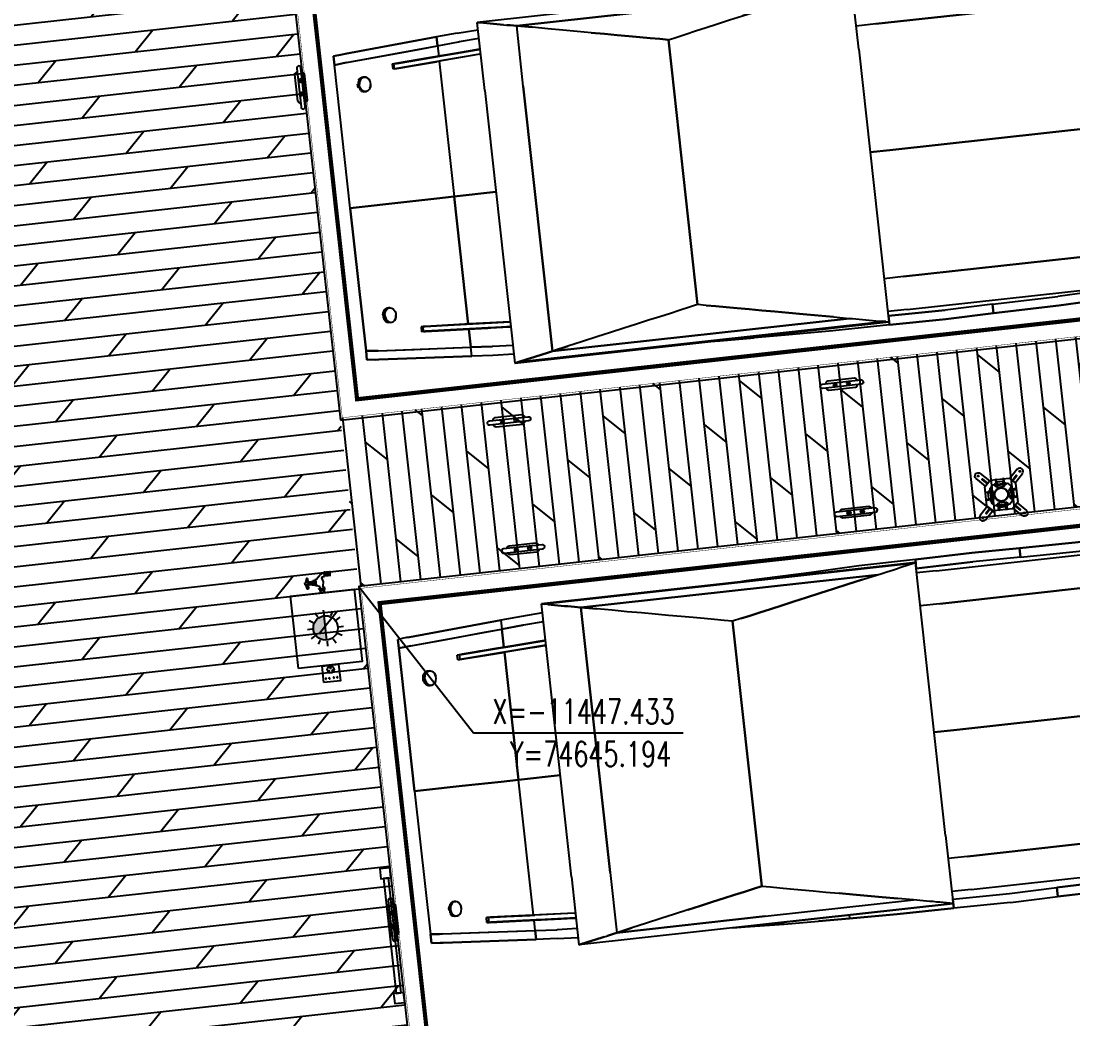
# Model space of a CAD drawing. Header units: millimetres. Extents: x -1003406 to 3312184, y 81337 to 716393.
# Drawn here: x 1406418 to 1418985, y 435926 to 447846 of the extents above; entities that cross this region are included whole.
import ezdxf

# ---------------------------------------------------------------- set-up
doc = ezdxf.new("R2010")
doc.units = ezdxf.units.MM
doc.header["$LTSCALE"] = 10
doc.linetypes.add('ACAD_ISO03W100', pattern=[30, 12, -18])
doc.layers.get('0').update_dxf_attribs({"linetype": 'CONTINUOUS'})
doc.layers.get('Defpoints').update_dxf_attribs({"linetype": 'CONTINUOUS'})
for name, color, linetype in [('DIM_COOR', 3, 'CONTINUOUS'), ('PUB_TEXT', 7, 'CONTINUOUS'), ('W- bollard系船栓', 4, 'CONTINUOUS'), ('W-_ANTICOLLISION防撞措施', 192, 'CONTINUOUS'), ('W-ancillary measures附属措施', 1, 'CONTINUOUS'), ('W-bridge approach引桥', 4, 'CONTINUOUS'), ('W-FLOAT_BOWL浮筒', 253, 'CONTINUOUS'), ('W-MOUNTING固定方式', 5, 'CONTINUOUS'), ('W-PLASTIC_RAILINGS塑木栏杆', 6, 'CONTINUOUS'), ('W-STEEL_FRAME钢架', 3, 'CONTINUOUS'), ('W-WOOD_FLOOR木地板', 30, 'CONTINUOUS'), ('配筋率', 61, 'CONTINUOUS')]:
    doc.layers.add(name, color=color, linetype=linetype)
doc.styles.add('_TCH_DIM', font='SIMPLEX', dxfattribs={"bigfont": 'GBCBIG'})
doc.styles.add('STANDARD_T3', font='simplex.shx', dxfattribs={"width": 0.7, "bigfont": 'gbcbig.shx'})
doc.dimstyles.new('W&&200', dxfattribs={"dimtxt": 700, "dimasz": 200, "dimexe": 500, "dimexo": 600, "dimgap": 200, "dimtad": 1, "dimdec": 0, "dimzin": 0, "dimdsep": 46, "dimtxsty": 'STANDARD_T3', "dimcen": 0.09, "dimclrd": 1, "dimclre": 1, "dimclrt": 7, "dimazin": 2, "dimtfac": 1, "dimtdec": 0, "dimtix": 1, "dimtmove": 2, "dimatfit": 3, "dimfxl": 100, "dimtolj": 1, "dimtzin": 0, "dimarcsym": 0})

# ---------------------------------------------------------------- blocks, each defined once
blk = doc.blocks.new('A$C5dbce5db')
blk.add_hatch(color=3).paths.add_polyline_path([(793, 392, 1), (501, 392)])
at = {"color": 5}
for p, q in [((37, 450), (53, 450)), ((37, 415), (53, 415)), ((124, 403), (140, 403)), ((37, 356), (53, 356)), ((37, 321), (53, 321)), ((124, 368), (140, 368))]:
    blk.add_line(p, q, dxfattribs=at)
blk.add_line((501, 392), (793, 392))
at = {"color": 3}
blk.add_lwpolyline([(200, 768), (1071, 768), (1071, 0), (200, 0)], close=True, dxfattribs=at)
at = {"color": 0}
for points in [[(567, 528), (537, 578)], [(649, 551), (647, 611)], [(724, 531), (753, 579)], [(490, 391), (430, 394)], [(510, 471), (463, 501)], [(786, 469), (836, 499)], [(804, 392), (863, 394)], [(508, 315), (458, 285)], [(570, 257), (540, 205)], [(727, 255), (757, 205)], [(784, 312), (836, 282)], [(644, 232), (647, 178)]]:
    blk.add_lwpolyline(points, dxfattribs=at)
at = {"color": 3}
for points in [[(1260, 543), (1136, 543), (1131, 554), (1186, 568)], [(1211, 523), (1184, 519), (1178, 514)], [(1178, 509), (1178, 514)], [(1215, 507), (1178, 509)], [(1179, 541), (1186, 579), (1208, 578)], [(1182, 498), (1183, 509)], [(1185, 541), (1184, 519)], [(1189, 519), (1188, 508)], [(1206, 540), (1205, 524)], [(1205, 524), (1205, 508)], [(1208, 578), (1212, 545)], [(1260, 543), (1261, 554), (1208, 572)], [(1209, 497), (1210, 507)], [(1211, 523), (1216, 518), (1215, 507)], [(1075, 406), (1073, 362)], [(1102, 404), (1075, 406)], [(1081, 411), (1078, 357)], [(1108, 409), (1081, 411)], [(1102, 410), (1100, 361)], [(1123, 398), (1107, 399)], [(1108, 420), (1124, 419)], [(1108, 420), (1110, 350), (1126, 349)], [(1123, 398), (1122, 371), (1126, 349)], [(1124, 419), (1123, 398)], [(1135, 408), (1124, 409)], [(1157, 429), (1151, 413), (1135, 408)], [(1157, 429), (1159, 456)], [(1234, 447), (1158, 450)], [(1170, 461), (1159, 456)], [(1234, 452), (1159, 456)], [(1170, 461), (1171, 477)], [(1170, 461), (1224, 458), (1234, 452)], [(1171, 477), (1176, 482), (1181, 476)], [(1215, 496), (1177, 498), (1176, 482)], [(1219, 480), (1176, 482)], [(1181, 476), (1209, 480)], [(1181, 476), (1181, 460)], [(1208, 459), (1209, 480), (1225, 480)], [(1215, 496), (1219, 480)], [(1224, 458), (1225, 480)], [(1259, 413), (1239, 430), (1234, 452)], [(1259, 413), (1290, 384), (1305, 351), (1310, 335)], [(1100, 367), (1073, 362)], [(1111, 361), (1078, 357)], [(1122, 371), (1106, 372)], [(1126, 349), (1133, 365), (1149, 370)], [(1241, 370), (1197, 362), (1149, 370)], [(1241, 370), (1257, 364), (1262, 348)], [(1262, 348), (1261, 337)], [(1261, 337), (1310, 335)], [(1263, 261), (1263, 267), (1264, 277)], [(1264, 283), (1264, 288), (1265, 299)], [(1265, 304), (1265, 310), (1266, 321)], [(1266, 326), (1266, 331), (1266, 337)], [(1268, 261), (1266, 337)], [(1269, 283), (1269, 288), (1270, 299)], [(1274, 261), (1274, 266), (1274, 271), (1269, 277)], [(1270, 304), (1271, 309), (1271, 320)], [(1271, 326), (1272, 331), (1272, 336)], [(1274, 261), (1274, 266), (1274, 277)], [(1275, 282), (1275, 288), (1275, 298)], [(1276, 304), (1276, 309), (1276, 320)], [(1277, 325), (1277, 331), (1277, 336)], [(1279, 260), (1277, 336)], [(1280, 277), (1280, 282), (1281, 298)], [(1281, 303), (1281, 309), (1282, 320)], [(1282, 325), (1282, 331), (1283, 336)], [(1284, 260), (1285, 271)], [(1284, 260), (1285, 271)], [(1285, 276), (1285, 282), (1286, 293)], [(1286, 298), (1286, 303), (1287, 319)], [(1288, 325), (1288, 330), (1288, 336)], [(1290, 260), (1288, 336)], [(1295, 260), (1295, 265), (1290, 271)], [(1291, 276), (1291, 281), (1291, 292)], [(1292, 298), (1292, 303), (1292, 314)], [(1293, 319), (1293, 325), (1293, 335)], [(1295, 260), (1296, 270)], [(1296, 276), (1296, 281), (1297, 292)], [(1297, 297), (1297, 303), (1298, 314)], [(1298, 319), (1298, 324), (1299, 335)], [(1301, 259), (1299, 335)], [(1301, 275), (1302, 281), (1302, 292)], [(1306, 259), (1306, 264), (1301, 270)], [(1302, 297), (1303, 302), (1303, 313)], [(1304, 319), (1304, 324), (1304, 335)], [(1306, 259), (1307, 270)], [(1307, 275), (1307, 281), (1308, 291)], [(1308, 297), (1308, 302), (1309, 313)], [(1309, 318), (1309, 324), (1310, 335)]]:
    blk.add_lwpolyline(points, dxfattribs=at)
blk.add_lwpolyline([(0, 484), (200, 484), (200, 284), (0, 284)], close=True)
at = {"color": 0}
blk.add_circle((647, 392), 146, dxfattribs=at)
at = {"color": 5}
for centre, radius in [((147, 386), 41.3), ((167, 386), 8)]:
    blk.add_circle(centre, radius, dxfattribs=at)
for centre, start, end in [((45, 450), 0, 180), ((45, 415), 180, 0), ((132, 403), 0, 180), ((45, 356), 0, 180), ((45, 321), 180, 0), ((132, 368), 180, 0)]:
    blk.add_arc(centre, 8, start, end, dxfattribs=at)
blk = doc.blocks.new('*D897')
at = {"layer": 'Defpoints', "color": 0, "transparency": 16777216}
for p in [(1426357, 442847), (1411331, 433141), (1427472, 432737)]:
    blk.add_point(p, dxfattribs=at)
at = {"layer": 'W-WOOD_FLOOR木地板', "color": 1, "lineweight": -2, "transparency": 16777216}
for p, q in [((1427385, 433532), (1427527, 432240)), ((1411768, 431004), (1427274, 432715)), ((1411481, 431777), (1411624, 430485))]:
    blk.add_line(p, q, dxfattribs=at)
at = {"layer": 'W-WOOD_FLOOR木地板', "color": 1, "transparency": 16777216}
for points in [[(1427270, 432748), (1427277, 432682), (1427472, 432737)], [(1411764, 431037), (1411771, 430971), (1411569, 430982)]]:
    blk.add_solid(points, dxfattribs=at)
at = {"layer": 'W-WOOD_FLOOR木地板', "color": 7, "transparency": 16777216, "insert": (1419460, 432406), "char_height": 700, "attachment_point": 5, "rotation": 6.2974, "style": 'STANDARD_T3'}
blk.add_mtext('\\A1;16000', dxfattribs=at)
blk = doc.blocks.new('*D898')
at = {"layer": 'Defpoints', "color": 0, "transparency": 16777216}
for p in [(1428638, 443099), (1426357, 442847), (1411331, 433141)]:
    blk.add_point(p, dxfattribs=at)
at = {"layer": 'W-bridge approach引桥', "color": 1, "lineweight": -2, "transparency": 16777216}
for p, q in [((1427843, 443011), (1429135, 443154)), ((1429493, 435346), (1428660, 442900)), ((1428720, 435060), (1430012, 435202))]:
    blk.add_line(p, q, dxfattribs=at)
at = {"layer": 'W-bridge approach引桥', "color": 1, "transparency": 16777216}
for points in [[(1428693, 442904), (1428627, 442897), (1428638, 443099)], [(1429527, 435350), (1429460, 435342), (1429515, 435147)]]:
    blk.add_solid(points, dxfattribs=at)
at = {"layer": 'W-bridge approach引桥', "color": 7, "transparency": 16777216, "insert": (1429623, 439183), "char_height": 700, "attachment_point": 5, "rotation": 276.2974, "style": 'STANDARD_T3'}
blk.add_mtext('\\A1;8000', dxfattribs=at)
blk = doc.blocks.new('A$C3f3ab1c7')
h = blk.add_hatch(color=256)
h.dxf.hatch_style = 1
edge = h.paths.add_edge_path(flags=17)
edge.add_arc((290, 290), 82.5, 0, 360)
edge = h.paths.add_edge_path(flags=0)
edge.add_arc((290, 290), 78.5, 0, 360)
edge = h.paths.add_edge_path(flags=17)
edge.add_arc((290, 290), 82.5, 0, 360)
edge = h.paths.add_edge_path(flags=0)
edge.add_arc((290, 290), 78.5, 0, 360)
edge = h.paths.add_edge_path(flags=17)
edge.add_arc((290, 290), 82.5, 0, 360)
edge = h.paths.add_edge_path(flags=0)
edge.add_arc((290, 290), 78.5, 0, 360)
edge = h.paths.add_edge_path(flags=17)
edge.add_arc((290, 290), 82.5, 0, 360)
edge = h.paths.add_edge_path(flags=0)
edge.add_arc((290, 290), 78.5, 0, 360)
for p, q in [((224, 406), (224, 420)), ((226, 418), (233, 418)), ((233, 407), (226, 407)), ((237, 412), (233, 415)), ((237, 410), (233, 413)), ((343, 412), (347, 415)), ((343, 410), (347, 413)), ((354, 418), (347, 418)), ((347, 407), (354, 407)), ((174, 356), (160, 356)), ((161, 354), (161, 347)), ((168, 343), (165, 347)), ((170, 343), (167, 347)), ((172, 347), (172, 354)), ((406, 356), (420, 356)), ((407, 347), (407, 354)), ((410, 343), (413, 347)), ((412, 343), (415, 347)), ((418, 354), (418, 347)), ((161, 226), (161, 233)), ((168, 237), (165, 233)), ((170, 237), (167, 233)), ((172, 233), (172, 226)), ((224, 174), (224, 160)), ((233, 172), (226, 172)), ((226, 161), (233, 161)), ((237, 170), (233, 167)), ((237, 168), (233, 165)), ((343, 170), (347, 167)), ((343, 168), (347, 165)), ((347, 172), (354, 172)), ((354, 161), (347, 161)), ((407, 233), (407, 226)), ((410, 237), (413, 233)), ((412, 237), (415, 233)), ((418, 226), (418, 233))]:
    blk.add_line(p, q)
at = {"color": 6, "linetype": 'ACAD_ISO03W100'}
for p, q in [((240, 418), (340, 418)), ((240, 406), (340, 406)), ((161, 340), (161, 240)), ((173, 340), (173, 240)), ((406, 340), (406, 240)), ((418, 340), (418, 240)), ((240, 173), (340, 173)), ((240, 161), (340, 161))]:
    blk.add_line(p, q, dxfattribs=at)
at = {"color": 2}
for p, q in [((250, 412), (240, 412)), ((340, 412), (330, 412)), ((167, 330), (167, 340)), ((412, 330), (412, 340)), ((167, 240), (167, 250)), ((250, 167), (240, 167)), ((340, 167), (330, 167)), ((412, 240), (412, 250))]:
    blk.add_line(p, q, dxfattribs=at)
at = {"color": 4}
for p, q in [((356, 419), (359, 419)), ((356, 413), (360, 413)), ((359, 407), (356, 407)), ((161, 224), (161, 221)), ((167, 224), (167, 220)), ((173, 221), (173, 224)), ((359, 173), (356, 173)), ((356, 167), (360, 167)), ((356, 161), (359, 161)), ((407, 221), (407, 224)), ((413, 224), (413, 220)), ((419, 224), (419, 221))]:
    blk.add_line(p, q, dxfattribs=at)
for points in [[(176, 475), (404, 475), (475, 404), (475, 176), (404, 105), (176, 105), (105, 176), (105, 404)], [(201, 415), (379, 415), (415, 379), (415, 201), (379, 165), (201, 165), (165, 201), (165, 379)], [(224, 404), (224, 407), (224, 418), (224, 421)], [(240, 475), (240, 389), (250, 389), (250, 475)], [(330, 475), (330, 389), (340, 389), (340, 475)], [(356, 404), (356, 407), (356, 418), (356, 421)], [(360, 408), (358, 406), (358, 420), (360, 418)], [(105, 340), (191, 340), (191, 330), (105, 330)], [(175, 356), (172, 356), (161, 356), (158, 356)], [(475, 340), (389, 340), (389, 330), (475, 330)], [(404, 356), (407, 356), (418, 356), (421, 356)], [(105, 250), (191, 250), (191, 240), (105, 240)], [(175, 224), (172, 224), (161, 224), (158, 224)], [(172, 220), (174, 222), (160, 222), (162, 220)], [(224, 175), (224, 172), (224, 161), (224, 158)], [(240, 105), (240, 191), (250, 191), (250, 105)], [(330, 105), (330, 191), (340, 191), (340, 105)], [(356, 175), (356, 172), (356, 161), (356, 158)], [(360, 172), (358, 174), (358, 160), (360, 162)], [(475, 250), (389, 250), (389, 240), (475, 240)], [(404, 224), (407, 224), (418, 224), (421, 224)], [(408, 220), (406, 222), (420, 222), (418, 220)]]:
    blk.add_lwpolyline(points, close=True)
for points in [[(226, 401), (233, 401), (233, 402), (237, 402), (237, 423), (233, 423), (233, 402), (233, 424), (226, 424, 0.666667), (226, 418, 0.363636), (226, 407, 0.666667)], [(322, 442), (257, 442, 0.414214), (252, 437), (252, 387, 0.414214), (257, 382), (322, 382, 0.414214), (327, 387), (327, 437, 0.414214)], [(354, 401), (347, 401), (347, 402), (343, 402), (343, 423), (347, 423), (347, 402), (347, 424), (354, 424, -0.666667), (354, 418, -0.363636), (354, 407, -0.666667)], [(137, 257), (137, 322, -0.414214), (142, 327), (192, 327, -0.414214), (197, 322), (197, 257, -0.414214), (192, 252), (142, 252, -0.414214)], [(178, 354), (178, 347), (177, 347), (177, 343), (156, 343), (156, 347), (177, 347), (155, 347), (155, 354, -0.666667), (161, 354, -0.363636), (172, 354, -0.666667)], [(442, 257), (442, 322, 0.414214), (437, 327), (387, 327, 0.414214), (382, 322), (382, 257, 0.414214), (387, 252), (437, 252, 0.414214)], [(401, 354), (401, 347), (402, 347), (402, 343), (423, 343), (423, 347), (402, 347), (424, 347), (424, 354, 0.666667), (418, 354, 0.363636), (407, 354, 0.666667)], [(178, 226), (178, 233), (177, 233), (177, 237), (156, 237), (156, 233), (177, 233), (155, 233), (155, 226, 0.666667), (161, 226, 0.363636), (172, 226, 0.666667)], [(226, 178), (233, 178), (233, 177), (237, 177), (237, 156), (233, 156), (233, 177), (233, 155), (226, 155, -0.666667), (226, 161, -0.363636), (226, 172, -0.666667)], [(322, 137), (257, 137, -0.414214), (252, 142), (252, 192, -0.414214), (257, 197), (322, 197, -0.414214), (327, 192), (327, 142, -0.414214)], [(354, 178), (347, 178), (347, 177), (343, 177), (343, 156), (347, 156), (347, 177), (347, 155), (354, 155, 0.666667), (354, 161, 0.363636), (354, 172, 0.666667)], [(401, 226), (401, 233), (402, 233), (402, 237), (423, 237), (423, 233), (402, 233), (424, 233), (424, 226, -0.666667), (418, 226, -0.363636), (407, 226, -0.666667)]]:
    blk.add_lwpolyline(points, format="xyb", close=True)
for points in [[(237, 426), (237, 398), (240, 398), (240, 426), (237, 426), (237, 425)], [(343, 426), (343, 398), (340, 398), (340, 426), (343, 426), (343, 425)], [(358, 406), (356, 406), (356, 420), (358, 420)], [(153, 343), (181, 343), (181, 340), (153, 340), (153, 343), (154, 343)], [(426, 343), (398, 343), (398, 340), (426, 340), (426, 343), (425, 343)], [(153, 237), (181, 237), (181, 240), (153, 240), (153, 237), (154, 237)], [(174, 222), (174, 224), (160, 224), (160, 222)], [(237, 153), (237, 181), (240, 181), (240, 153), (237, 153), (237, 154)], [(343, 153), (343, 181), (340, 181), (340, 153), (343, 153), (343, 154)], [(358, 174), (356, 174), (356, 160), (358, 160)], [(426, 237), (398, 237), (398, 240), (426, 240), (426, 237), (425, 237)], [(406, 222), (406, 224), (420, 224), (420, 222)]]:
    blk.add_lwpolyline(points)
at = {"layer": 'W-ancillary measures附属措施'}
for radius in [82.5, 82.5, 82.5, 82.5, 78.5, 78.5, 78.5, 78.5]:
    blk.add_circle((290, 290), radius, dxfattribs=at)
at = {"layer": 'W-MOUNTING固定方式', "color": 6}
for points in [[(112, 411), (12, 512, -0.414214), (12, 568), (12, 568, -0.414214), (68, 568), (169, 468)], [(468, 411), (568, 512, 0.414214), (568, 568), (568, 568, 0.414214), (512, 568), (411, 468)], [(112, 169), (12, 68, 0.414214), (12, 12), (12, 12, 0.414214), (68, 12), (169, 112)], [(468, 169), (568, 68, -0.414214), (568, 12), (568, 12, -0.414214), (512, 12), (411, 112)]]:
    blk.add_lwpolyline(points, format="xyb", dxfattribs=at)
for points in [[(144, 443), (87, 500), (80, 493), (137, 436)], [(436, 443), (493, 500), (500, 493), (443, 436)], [(144, 137), (87, 80), (80, 87), (137, 144)], [(436, 137), (493, 80), (500, 87), (443, 144)]]:
    blk.add_lwpolyline(points, dxfattribs=at)
at = {"layer": 'W-MOUNTING固定方式', "color": 5}
for centre in [(40, 540), (540, 540), (40, 40), (540, 40)]:
    blk.add_circle(centre, 7, dxfattribs=at)
blk = doc.blocks.new('$matou$00000081')
at = {"elevation": 0}
for points in [[(115.4, -12.5, 1.151757), (115.4, 12.5), (-115.4, 12.5, 1.151757), (-115.4, -12.5), (115.4, -12.5)], [(-96.2, 12.5, -0.182727), (-79.9, 27.6), (80.9, 27.6, -0.182727), (97.2, 12.5)], [(97.2, -12.5, -0.182727), (80.9, -27.6), (-79.9, -27.6, -0.182727), (-96.2, -12.5, -0.127039)]]:
    blk.add_lwpolyline(points, format="xyb", dxfattribs=at)
for centre, radius in [((-39.5, 0, 0), 10.9), ((-39.5, 0, 0), 7.27), ((40.5, 0, 0), 10.9), ((40.5, 0, 0), 7.27)]:
    blk.add_circle(centre, radius)
blk = doc.blocks.new('*U400')
at = {"layer": 'W- bollard系船栓', "xscale": 2, "yscale": -2, "rotation": 180}
blk.add_blockref('$matou$00000081', (0, 0, 0), dxfattribs=at)
blk = doc.blocks.new('*U401')
at = {"layer": 'W- bollard系船栓', "color": 0, "linetype": 'ByBlock', "lineweight": -2, "transparency": 16777216}
for p in [(0, 0), (4000, 0), (8000, 0), (12000, 0)]:
    blk.add_blockref('*U400', p, dxfattribs=at)
blk = doc.blocks.new('*U398')
at = {"layer": 'W- bollard系船栓', "xscale": 2, "yscale": -2, "rotation": 180}
blk.add_blockref('$matou$00000081', (0, 0, 0), dxfattribs=at)
blk = doc.blocks.new('*U399')
at = {"layer": 'W- bollard系船栓', "color": 0, "linetype": 'ByBlock', "lineweight": -2, "transparency": 16777216}
for p in [(0, 0), (4000, 0), (8000, 0), (12000, 0)]:
    blk.add_blockref('*U398', p, dxfattribs=at)
blk = doc.blocks.new('$matou$00000062')
at = {"color": 0, "linetype": 'Continuous'}
for p, q in [((-1660, 7196), (-1651, 7300)), ((-1651, 7300), (-1660, 7196)), ((-1651, 7299), (-1554, 7300)), ((-1651, 7299), (-1651, 7300)), ((-1651, 7300), (-1554, 7300)), ((-1651, 7299), (-1554, 7300)), ((-1554, 7300), (-1651, 7300)), ((-1554, 7300), (-1651, 7300)), ((-1651, 7299), (-1554, 7299)), ((-1606, 7300), (-1606, 7300)), ((-1606, 7300), (-1606, 7300)), ((-1563, 7196), (-1554, 7299)), ((-1554, 7299), (-1563, 7196)), ((-1563, 7196), (-1554, 7299)), ((0, 7300), (-1554, 7300)), ((0, 7300), (-1554, 7300)), ((-1554, 7300), (-1554, 7299)), ((0, 7300), (0, 7196)), ((0, 7196), (0, 7300)), ((1554, 7300), (0, 7300)), ((0, 7300), (1554, 7300)), ((0, 7196), (0, 7300)), ((0, 7196), (0, 7300)), ((1554, 7300), (1651, 7300)), ((1554, 7300), (1651, 7300)), ((1554, 7299), (1554, 7300)), ((1651, 7300), (1554, 7300)), ((1651, 7300), (1554, 7299)), ((1651, 7300), (1554, 7299)), ((1563, 7196), (1554, 7299)), ((1554, 7299), (1563, 7196)), ((1651, 7299), (1554, 7299)), ((1563, 7196), (1554, 7299)), ((1606, 7300), (1606, 7300)), ((1606, 7300), (1606, 7300)), ((1660, 7196), (1651, 7300)), ((1660, 7196), (1651, 7300)), ((1651, 7300), (1651, 7299)), ((-1663, 7162), (-1660, 7196)), ((-1660, 7196), (-1663, 7162)), ((-1563, 7196), (-1566, 7158)), ((-1563, 7196), (-1566, 7158)), ((-1566, 7158), (-1563, 7196)), ((0, 7196), (0, 6742)), ((0, 6742), (0, 7196)), ((0, 7196), (0, 6742)), ((0, 6742), (0, 7196)), ((1566, 7158), (1563, 7196)), ((1563, 7196), (1566, 7158)), ((1563, 7196), (1566, 7158)), ((1663, 7162), (1660, 7196)), ((1660, 7196), (1663, 7162)), ((-1735, 6085), (-1663, 7162)), ((-1735, 6085), (-1663, 7162)), ((-1735, 6084), (-1663, 7162)), ((-1735, 6085), (-1663, 7162)), ((-1663, 7162), (-1735, 6084)), ((-1735, 6084), (-1663, 7162)), ((-1663, 7162), (-1663, 7162)), ((-1566, 7158), (-1638, 6084)), ((-1566, 7158), (-1638, 6084)), ((-1566, 7158), (-1594, 6742)), ((-1341, 7032), (-1341, 7054)), ((-1341, 7032), (-1341, 7054)), ((-1321, 7036), (-1321, 7058)), ((-1321, 7036), (-1321, 7058)), ((-1300, 7057), (-1321, 7058)), ((-1300, 7036), (-1300, 7057)), ((-1300, 7036), (-1300, 7057)), ((-1280, 7053), (-1300, 7057)), ((-1280, 7031), (-1280, 7053)), ((-1280, 7031), (-1280, 7053)), ((1168, 7054), (1150, 7045)), ((1168, 7054), (1150, 7045)), ((1188, 7058), (1168, 7054)), ((1168, 7054), (1188, 7058)), ((1168, 7032), (1168, 7054)), ((1168, 7032), (1168, 7054)), ((1188, 7036), (1188, 7058)), ((1188, 7058), (1188, 7036)), ((1188, 7058), (1209, 7057)), ((1188, 7058), (1209, 7057)), ((1209, 7057), (1209, 7036)), ((1209, 7057), (1209, 7036)), ((1209, 7057), (1229, 7053)), ((1209, 7057), (1229, 7053)), ((1229, 7053), (1229, 7031)), ((1229, 7053), (1247, 7044)), ((1229, 7053), (1229, 7031)), ((1247, 7044), (1229, 7053)), ((1566, 7158), (1638, 6084)), ((1566, 7158), (1638, 6084)), ((1566, 7158), (1594, 6742)), ((1663, 7162), (1735, 6084)), ((1663, 7162), (1735, 6084)), ((1663, 7162), (1663, 7162)), ((1735, 6085), (1663, 7162)), ((1735, 6085), (1663, 7162)), ((1735, 6084), (1663, 7162)), ((1735, 6085), (1663, 7162)), ((-1384, 7019), (-1390, 7003)), ((-1390, 7003), (-1390, 6997)), ((-1390, 6981), (-1390, 7003)), ((-1390, 6981), (-1390, 7003)), ((-1390, 6981), (-1384, 6998)), ((-1384, 6998), (-1390, 6981)), ((-1390, 6965), (-1390, 6986)), ((-1390, 6965), (-1390, 6986)), ((-1390, 6965), (-1390, 6981)), ((-1390, 6981), (-1390, 6965)), ((-1385, 6948), (-1390, 6965)), ((-1390, 6965), (-1385, 6948)), ((-1375, 6934), (-1385, 6948)), ((-1385, 6948), (-1375, 6934)), ((-1374, 7034), (-1384, 7019)), ((-1384, 6998), (-1384, 7019)), ((-1384, 6998), (-1384, 7019)), ((-1384, 6998), (-1374, 7012)), ((-1374, 7012), (-1384, 6998)), ((-1374, 7034), (-1359, 7045)), ((-1374, 7012), (-1374, 7034)), ((-1374, 7034), (-1374, 7012)), ((-1374, 7012), (-1359, 7024)), ((-1374, 7012), (-1359, 7024)), ((-1359, 7045), (-1359, 7024)), ((-1359, 7024), (-1359, 7045)), ((-1359, 7024), (-1341, 7032)), ((-1341, 7032), (-1359, 7024)), ((-1341, 7032), (-1321, 7036)), ((-1321, 7036), (-1341, 7032)), ((-1300, 7036), (-1321, 7036)), ((-1300, 7036), (-1321, 7036)), ((-1280, 7031), (-1300, 7036)), ((-1280, 7031), (-1300, 7036)), ((-1263, 7023), (-1280, 7031)), ((-1263, 7023), (-1280, 7031)), ((-1263, 7023), (-1263, 7044)), ((-1263, 7044), (-1263, 7023)), ((-1248, 7010), (-1263, 7023)), ((-1248, 7010), (-1263, 7023)), ((-1239, 6946), (-1250, 6932)), ((-1250, 6932), (-1239, 6946)), ((-1248, 7032), (-1248, 7010)), ((-1248, 7010), (-1248, 7032)), ((-1248, 7010), (-1238, 6996)), ((-1238, 6996), (-1248, 7010)), ((-1239, 6946), (-1234, 6963)), ((-1239, 6946), (-1234, 6963)), ((-1238, 6996), (-1238, 7017)), ((-1238, 7017), (-1238, 6996)), ((-1233, 7001), (-1238, 7017)), ((-1233, 6979), (-1238, 6996)), ((-1233, 6979), (-1238, 6996)), ((-1233, 6979), (-1234, 6963)), ((-1234, 6963), (-1233, 6979)), ((-1233, 7001), (-1233, 6979)), ((-1233, 6979), (-1233, 7001)), ((1119, 7003), (1125, 7019)), ((1125, 7019), (1119, 7003)), ((1119, 6986), (1119, 7003)), ((1119, 7003), (1119, 6986)), ((1119, 6981), (1119, 7003)), ((1119, 6981), (1119, 7003)), ((1125, 6998), (1119, 6981)), ((1125, 6998), (1119, 6981)), ((1119, 6965), (1119, 6986)), ((1119, 6965), (1119, 6986)), ((1119, 6981), (1119, 6965)), ((1119, 6981), (1119, 6965)), ((1119, 6965), (1124, 6948)), ((1119, 6965), (1124, 6948)), ((1124, 6948), (1134, 6934)), ((1124, 6948), (1134, 6934)), ((1125, 7019), (1136, 7034)), ((1136, 7034), (1125, 7019)), ((1125, 6998), (1125, 7019)), ((1125, 6998), (1125, 7019)), ((1136, 7012), (1125, 6998)), ((1136, 7012), (1125, 6998)), ((1136, 7034), (1150, 7045)), ((1150, 7045), (1136, 7034)), ((1136, 7012), (1136, 7034)), ((1136, 7012), (1136, 7034)), ((1136, 7012), (1150, 7024)), ((1150, 7024), (1136, 7012)), ((1150, 7024), (1150, 7045)), ((1150, 7024), (1150, 7045)), ((1168, 7032), (1150, 7024)), ((1168, 7032), (1150, 7024)), ((1188, 7036), (1168, 7032)), ((1188, 7036), (1168, 7032)), ((1188, 7036), (1209, 7036)), ((1188, 7036), (1209, 7036)), ((1209, 7036), (1229, 7031)), ((1209, 7036), (1229, 7031)), ((1229, 7031), (1247, 7023)), ((1229, 7031), (1247, 7023)), ((1247, 7044), (1261, 7032)), ((1247, 7023), (1247, 7044)), ((1247, 7044), (1247, 7023)), ((1261, 7032), (1247, 7044)), ((1261, 7010), (1247, 7023)), ((1247, 7023), (1261, 7010)), ((1270, 6946), (1259, 6932)), ((1270, 6946), (1259, 6932)), ((1261, 7010), (1261, 7032)), ((1261, 7032), (1271, 7017)), ((1261, 7010), (1261, 7032)), ((1271, 7017), (1261, 7032)), ((1261, 7010), (1271, 6996)), ((1261, 7010), (1271, 6996)), ((1276, 6963), (1270, 6946)), ((1276, 6963), (1270, 6946)), ((1271, 7017), (1276, 7001)), ((1271, 6996), (1271, 7017)), ((1271, 6996), (1271, 7017)), ((1276, 7001), (1271, 7017)), ((1271, 6996), (1276, 6979)), ((1271, 6996), (1276, 6979)), ((1276, 6979), (1276, 7001)), ((1276, 6979), (1276, 7001)), ((1276, 6979), (1276, 6963)), ((1276, 6979), (1276, 6963)), ((-1361, 6921), (-1375, 6934)), ((-1375, 6934), (-1361, 6921)), ((-1361, 6921), (-1343, 6913)), ((-1361, 6921), (-1343, 6913)), ((-1343, 6913), (-1323, 6908)), ((-1343, 6913), (-1323, 6908)), ((-1323, 6908), (-1303, 6908)), ((-1323, 6908), (-1303, 6908)), ((-1283, 6912), (-1303, 6908)), ((-1303, 6908), (-1283, 6912)), ((-1265, 6920), (-1283, 6912)), ((-1283, 6912), (-1265, 6920)), ((-1265, 6920), (-1250, 6932)), ((-1265, 6920), (-1250, 6932)), ((1134, 6934), (1148, 6921)), ((1134, 6934), (1148, 6921)), ((1148, 6921), (1166, 6913)), ((1148, 6921), (1166, 6913)), ((1166, 6913), (1186, 6908)), ((1166, 6913), (1186, 6908)), ((1186, 6908), (1206, 6908)), ((1186, 6908), (1206, 6908)), ((1226, 6912), (1206, 6908)), ((1206, 6908), (1226, 6912)), ((1244, 6920), (1226, 6912)), ((1226, 6912), (1244, 6920)), ((1259, 6932), (1244, 6920)), ((1244, 6920), (1259, 6932)), ((-1594, 6742), (-1625, 6288)), ((0, 6742), (0, 6288)), ((0, 6288), (0, 6742)), ((0, 6742), (0, 6288)), ((0, 6288), (0, 6742)), ((1594, 6742), (1625, 6288)), ((-1497, 6606), (-1526, 6092)), ((-1509, 6377), (-1497, 6604)), ((-1497, 6604), (-1509, 6377)), ((-1496, 6611), (-1507, 6410)), ((-1497, 6606), (-1496, 6632)), ((-1497, 6606), (-1496, 6632)), ((-1496, 6611), (-1497, 6585)), ((-1497, 6585), (-1496, 6611)), ((-1497, 6604), (-1497, 6587)), ((-1497, 6587), (-1497, 6604)), ((-1496, 6632), (-1443, 6630)), ((-1496, 6611), (-1496, 6632)), ((-1496, 6632), (-1443, 6630)), ((-1496, 6632), (-1496, 6611)), ((-1443, 6610), (-1496, 6611)), ((-1443, 6610), (-1496, 6611)), ((-1443, 6610), (-1470, 6118)), ((-1444, 6583), (-1443, 6610)), ((-1443, 6610), (-1444, 6583)), ((-1443, 6610), (-1443, 6630)), ((-1443, 6610), (-1443, 6630)), ((1360, 6631), (1413, 6633)), ((1360, 6631), (1413, 6633)), ((1360, 6610), (1360, 6631)), ((1360, 6631), (1360, 6610)), ((1413, 6612), (1360, 6610)), ((1413, 6612), (1360, 6610)), ((1360, 6610), (1412, 5596)), ((1360, 6610), (1361, 6584)), ((1361, 6584), (1360, 6610)), ((1414, 6607), (1413, 6633)), ((1413, 6612), (1413, 6633)), ((1413, 6612), (1413, 6633)), ((1414, 6607), (1413, 6633)), ((1414, 6586), (1413, 6612)), ((1413, 6612), (1414, 6586)), ((1414, 6607), (1440, 6092)), ((1414, 6605), (1425, 6378)), ((1414, 6605), (1425, 6378)), ((1414, 6605), (1414, 6588)), ((1414, 6605), (1414, 6588)), ((-1527, 6077), (-1498, 6591)), ((-1497, 6585), (-1526, 6071)), ((-1497, 6585), (-1523, 6124)), ((-1523, 6124), (-1497, 6585)), ((-1498, 6591), (-1522, 6156)), ((-1522, 6156), (-1498, 6591)), ((-1498, 6573), (-1522, 6138)), ((-1498, 6573), (-1522, 6138)), ((-1498, 6591), (-1510, 6365)), ((-1498, 6591), (-1510, 6365)), ((-1510, 6364), (-1498, 6573)), ((-1498, 6573), (-1510, 6364)), ((-1509, 6377), (-1497, 6587)), ((-1497, 6587), (-1509, 6377)), ((-1498, 5607), (-1444, 6583)), ((-1444, 6583), (-1473, 6069)), ((-1444, 6583), (-1470, 6122)), ((-1470, 6122), (-1444, 6583)), ((1361, 6584), (1387, 6070)), ((1361, 6584), (1385, 6122)), ((1412, 5596), (1361, 6584)), ((1385, 6122), (1361, 6584)), ((1414, 6588), (1425, 6378)), ((1414, 6588), (1425, 6378)), ((1414, 6586), (1438, 6124)), ((1438, 6124), (1414, 6586)), ((1455, 5784), (1414, 6586)), ((1414, 6586), (1414, 6586)), ((1437, 6157), (1415, 6592)), ((1415, 6592), (1437, 6157)), ((1415, 6592), (1426, 6366)), ((1415, 6592), (1437, 6157)), ((1426, 6366), (1415, 6592)), ((1415, 6574), (1426, 6365)), ((1426, 6365), (1415, 6574)), ((1437, 6139), (1415, 6574)), ((1437, 6139), (1415, 6574)), ((-1509, 6377), (-1510, 6365)), ((1426, 6366), (1425, 6378)), ((-1625, 6288), (-1638, 6084)), ((-1511, 6352), (-1523, 6125)), ((-1511, 6352), (-1523, 6125)), ((-1511, 6352), (-1523, 6142)), ((-1523, 6142), (-1511, 6352)), ((-1522, 6156), (-1510, 6365)), ((-1522, 6156), (-1510, 6365)), ((-1510, 6364), (-1522, 6138)), ((-1522, 6138), (-1510, 6364)), ((-1511, 6352), (-1510, 6364)), ((-1510, 6364), (-1510, 6364)), ((0, 6288), (0, 6084)), ((0, 6084), (0, 6288)), ((0, 6288), (0, 6084)), ((0, 6084), (0, 6288)), ((1426, 6365), (1425, 6365)), ((1426, 6366), (1437, 6157)), ((1426, 6366), (1437, 6157)), ((1427, 6353), (1426, 6365)), ((1426, 6365), (1437, 6139)), ((1437, 6139), (1426, 6365)), ((1438, 6126), (1427, 6353)), ((1427, 6353), (1438, 6126)), ((1438, 6143), (1427, 6353)), ((1438, 6143), (1427, 6353)), ((1625, 6288), (1638, 6084)), ((-1527, 6077), (-1522, 6156)), ((-1523, 6146), (-1523, 6144)), ((-1523, 6146), (-1523, 6144)), ((-1523, 6142), (-1523, 6125)), ((-1523, 6142), (-1522, 6142)), ((-1523, 6142), (-1523, 6125)), ((-1522, 6142), (-1523, 6142)), ((1441, 6078), (1437, 6157)), ((1437, 6143), (1438, 6143)), ((1438, 6143), (1437, 6143)), ((1438, 6145), (1438, 6147)), ((1438, 6145), (1438, 6147)), ((1438, 6143), (1438, 6126)), ((1438, 6126), (1438, 6143)), ((-1752, 5841), (-1735, 6084)), ((-1752, 5841), (-1735, 6084)), ((-1735, 6085), (-1735, 6084)), ((-1735, 6084), (-1638, 6084)), ((-1638, 6084), (-1735, 6084)), ((-1638, 6084), (-1656, 5838)), ((-1638, 6084), (-1656, 5838)), ((-1638, 6084), (-1656, 5838)), ((-1638, 6084), (-1526, 6084)), ((-1638, 6084), (-1526, 6084)), ((-1552, 5596), (-1525, 6092)), ((-1526, 6092), (-1552, 5630)), ((-1526, 6092), (-1552, 5630)), ((-1552, 5596), (-1526, 6071)), ((-1551, 5642), (-1527, 6077)), ((-1551, 5642), (-1527, 6077)), ((-1527, 6059), (-1551, 5624)), ((-1527, 6059), (-1551, 5624)), ((-1527, 6077), (-1539, 5851)), ((-1527, 6077), (-1539, 5851)), ((-1527, 6059), (-1539, 5850)), ((-1539, 5850), (-1527, 6059)), ((-1526, 6090), (-1538, 5863)), ((-1538, 5863), (-1526, 6090)), ((-1538, 5863), (-1526, 6073)), ((-1526, 6073), (-1538, 5863)), ((-1526, 6071), (-1523, 6124)), ((-1526, 6071), (-1523, 6124)), ((-1526, 6092), (-1526, 6094)), ((-1526, 6092), (-1526, 6094)), ((-1526, 6073), (-1526, 6090)), ((-1526, 6073), (-1526, 6090)), ((-1498, 5607), (-1473, 6069)), ((-1498, 5607), (-1473, 6069)), ((-1473, 6069), (-1470, 6122)), ((-1473, 6069), (-1470, 6122)), ((-1472, 6084), (0, 6084)), ((-1472, 6084), (0, 6084)), ((0, 5596), (0, 6084)), ((0, 5596), (0, 6084)), ((1387, 6084), (0, 6084)), ((0, 6084), (0, 5596)), ((0, 6084), (0, 5596)), ((0, 6084), (1387, 6084)), ((1387, 6070), (1385, 6122)), ((1387, 6070), (1385, 6122)), ((1412, 5596), (1387, 6070)), ((1438, 6124), (1452, 5841)), ((1440, 6072), (1438, 6122)), ((1440, 6072), (1438, 6122)), ((1440, 6092), (1440, 6094)), ((1440, 6094), (1440, 6092)), ((1440, 6092), (1464, 5630)), ((1464, 5630), (1440, 6092)), ((1440, 6090), (1452, 5863)), ((1452, 5863), (1440, 6090)), ((1440, 6090), (1440, 6073)), ((1440, 6090), (1440, 6073)), ((1440, 6073), (1452, 5863)), ((1452, 5863), (1440, 6073)), ((1464, 5610), (1440, 6072)), ((1440, 6072), (1464, 5610)), ((1638, 6084), (1441, 6084)), ((1441, 6084), (1638, 6084)), ((1452, 5851), (1441, 6078)), ((1452, 5851), (1441, 6078)), ((1466, 5596), (1441, 6078)), ((1463, 5642), (1441, 6078)), ((1441, 6078), (1463, 5642)), ((1441, 6060), (1452, 5851)), ((1452, 5851), (1441, 6060)), ((1465, 5596), (1441, 6060)), ((1638, 6084), (1656, 5838)), ((1656, 5838), (1638, 6084)), ((1735, 6084), (1638, 6084)), ((1735, 6084), (1638, 6084)), ((1638, 6084), (1656, 5838)), ((1735, 6085), (1735, 6084)), ((1752, 5841), (1735, 6084)), ((1752, 5841), (1735, 6084)), ((-1752, 5841), (-1764, 5596)), ((-1752, 5841), (-1764, 5596)), ((-1668, 5596), (-1656, 5829)), ((-1668, 5596), (-1656, 5829)), ((-1656, 5838), (-1656, 5829)), ((-1656, 5838), (-1656, 5829)), ((-1539, 5838), (-1552, 5628)), ((-1552, 5628), (-1539, 5838)), ((-1551, 5642), (-1539, 5851)), ((-1551, 5642), (-1539, 5851)), ((-1551, 5624), (-1539, 5850)), ((-1551, 5624), (-1539, 5850)), ((-1539, 5838), (-1551, 5611)), ((-1539, 5838), (-1551, 5611)), ((-1538, 5863), (-1539, 5851)), ((-1538, 5850), (-1539, 5850)), ((-1539, 5838), (-1539, 5850)), ((1452, 5851), (1452, 5863)), ((1463, 5624), (1452, 5851)), ((1452, 5851), (1463, 5624)), ((1452, 5851), (1452, 5850)), ((1453, 5839), (1452, 5851)), ((1452, 5851), (1463, 5642)), ((1452, 5851), (1463, 5642)), ((1453, 5839), (1464, 5612)), ((1464, 5612), (1453, 5839)), ((1464, 5629), (1453, 5839)), ((1464, 5629), (1453, 5839)), ((1656, 5829), (1656, 5838)), ((1656, 5829), (1656, 5838)), ((1668, 5596), (1656, 5829)), ((1668, 5596), (1656, 5829)), ((1668, 5596), (1656, 5829)), ((1764, 5596), (1752, 5841)), ((1764, 5596), (1752, 5841)), ((-1542, 5784), (-1551, 5609)), ((-1551, 5609), (-1542, 5784)), ((1404, 5751), (1411, 5608)), ((1411, 5608), (1404, 5751)), ((-1844, 3408), (-1844, 5596)), ((-1844, 3408), (-1844, 5596)), ((-1844, 5596), (-1837, 5560)), ((-1837, 5560), (-1844, 5596)), ((-1104, 5596), (-1844, 5596)), ((-1104, 5596), (-1844, 5596)), ((-1553, 5596), (-1551, 5642)), ((-1552, 5630), (-1553, 5596)), ((-1552, 5632), (-1552, 5630)), ((-1552, 5630), (-1552, 5632)), ((-1552, 5628), (-1551, 5611)), ((-1552, 5628), (-1551, 5628)), ((-1552, 5628), (-1551, 5611)), ((-1551, 5628), (-1552, 5628)), ((-1552, 5596), (-1551, 5624)), ((-1551, 5609), (-1552, 5596)), ((-1552, 5596), (-1551, 5609)), ((-1499, 5596), (-1498, 5607)), ((-1499, 5596), (-1498, 5607)), ((-1498, 5607), (-1499, 5596)), ((-1499, 5596), (-1498, 5607)), ((-1104, 5596), (1862, 5596)), ((-1104, 5596), (1862, 5596)), ((1412, 5596), (1411, 5608)), ((1466, 5596), (1463, 5642)), ((1466, 5596), (1463, 5642)), ((1463, 5629), (1464, 5629)), ((1464, 5629), (1463, 5629)), ((1464, 5630), (1464, 5633)), ((1464, 5630), (1464, 5633)), ((1464, 5630), (1466, 5596)), ((1464, 5630), (1466, 5596)), ((1464, 5612), (1464, 5629)), ((1464, 5629), (1464, 5612)), ((1465, 5596), (1464, 5610)), ((1465, 5596), (1464, 5610)), ((1464, 5610), (1465, 5596)), ((1862, 5596), (1855, 5560)), ((1855, 5560), (1862, 5596)), ((1862, 5596), (1862, 1219)), ((1862, 1219), (1862, 5596)), ((-1837, 5560), (-1830, 5522)), ((-1830, 5522), (-1837, 5560)), ((-1830, 5522), (-1823, 5485)), ((-1823, 5485), (-1830, 5522)), ((-1823, 5485), (-1816, 5447)), ((-1816, 5447), (-1823, 5485)), ((1841, 5485), (1834, 5447)), ((1834, 5447), (1841, 5485)), ((1848, 5522), (1841, 5485)), ((1841, 5485), (1848, 5522)), ((1848, 5522), (1855, 5560)), ((1848, 5522), (1855, 5560)), ((1855, 1256), (1855, 5560)), ((-1816, 5447), (-1809, 5408)), ((-1809, 5408), (-1816, 5447)), ((-1809, 5408), (-1801, 5370)), ((-1801, 5370), (-1809, 5408)), ((-1801, 5370), (-1794, 5332)), ((-1794, 5332), (-1801, 5370)), ((1819, 5370), (1812, 5332)), ((1812, 5332), (1819, 5370)), ((1827, 5408), (1819, 5370)), ((1819, 5370), (1827, 5408)), ((1834, 5447), (1827, 5408)), ((1827, 5408), (1834, 5447)), ((-1794, 5332), (-1787, 5294)), ((-1787, 5294), (-1794, 5332)), ((-1787, 5294), (-1780, 5256)), ((-1787, 5294), (-1780, 5256)), ((-1780, 5256), (-1773, 5218)), ((-1773, 5218), (-1780, 5256)), ((1798, 5256), (1791, 5218)), ((1791, 5218), (1798, 5256)), ((1805, 5294), (1798, 5256)), ((1798, 5256), (1805, 5294)), ((1812, 5332), (1805, 5294)), ((1805, 5294), (1812, 5332)), ((-1773, 5218), (-1766, 5181)), ((-1766, 5181), (-1773, 5218)), ((-1766, 5181), (-1759, 5144)), ((-1759, 5144), (-1766, 5181)), ((-1759, 3408), (-1759, 5144)), ((-1759, 5144), (-1759, 3408)), ((-1104, 5144), (-1759, 5144)), ((-1104, 5144), (-1759, 5144)), ((-1725, 4963), (-1759, 5144)), ((-1104, 5144), (-1759, 5144)), ((-1759, 5144), (-1725, 4963)), ((-1759, 5144), (-1759, 3408)), ((-1104, 5144), (1777, 5144)), ((1777, 5144), (-1104, 5144)), ((-1104, 5144), (1777, 5144)), ((1777, 5144), (1743, 4963)), ((1743, 4963), (1777, 5144)), ((1784, 5181), (1777, 5144)), ((1777, 5144), (1784, 5181)), ((1777, 5144), (1777, 1672)), ((1777, 1672), (1777, 5144)), ((1777, 5144), (1777, 1672)), ((1791, 5218), (1784, 5181)), ((1784, 5181), (1791, 5218)), ((-1692, 4787), (-1725, 4963)), ((-1692, 4787), (-1725, 4963)), ((1710, 4787), (1743, 4963)), ((1710, 4787), (1743, 4963)), ((-1659, 4616), (-1692, 4787)), ((-1659, 4616), (-1692, 4787)), ((1677, 4616), (1710, 4787)), ((1677, 4616), (1710, 4787)), ((-1628, 4451), (-1659, 4616)), ((-1628, 4451), (-1659, 4616)), ((1646, 4451), (1677, 4616)), ((1646, 4451), (1677, 4616)), ((-1598, 4292), (-1628, 4451)), ((-1598, 4292), (-1628, 4451)), ((1616, 4292), (1646, 4451)), ((1616, 4292), (1646, 4451)), ((-1570, 4141), (-1598, 4292)), ((-1598, 4292), (-1570, 4141)), ((1588, 4141), (1616, 4292)), ((1588, 4141), (1616, 4292)), ((-1542, 3996), (-1570, 4141)), ((-1570, 4141), (-1542, 3996)), ((1560, 3996), (1588, 4141)), ((1560, 3996), (1588, 4141)), ((-1517, 3860), (-1542, 3996)), ((-1542, 3996), (-1517, 3860)), ((1535, 3860), (1560, 3996)), ((1535, 3860), (1560, 3996)), ((-1849, 3652), (-1844, 3796)), ((-1844, 3796), (-1849, 3652)), ((-1493, 3733), (-1517, 3860)), ((-1517, 3860), (-1493, 3733)), ((1511, 3733), (1535, 3860)), ((1511, 3733), (1535, 3860)), ((-1866, 3199), (-1849, 3652)), ((-1849, 3652), (-1866, 3199)), ((-1849, 3652), (-1844, 3652)), ((-1844, 3652), (-1849, 3652)), ((-1470, 3615), (-1493, 3733)), ((-1493, 3733), (-1470, 3615)), ((1488, 3615), (1511, 3733)), ((1488, 3615), (1511, 3733)), ((-1450, 3506), (-1470, 3615)), ((-1470, 3615), (-1450, 3506)), ((1468, 3506), (1488, 3615)), ((1468, 3506), (1488, 3615)), ((-1431, 3408), (-1450, 3506)), ((-1450, 3506), (-1431, 3408)), ((1449, 3408), (1468, 3506)), ((1449, 3408), (1468, 3506)), ((1449, 3403), (1449, 3413)), ((-1844, 3408), (-1844, 1219)), ((-1844, 1219), (-1844, 3408)), ((-1759, 3408), (-1759, 1672)), ((-1759, 3408), (-1759, 1672)), ((-1759, 3408), (-1759, 1672)), ((-1450, 3309), (-1470, 3201)), ((-1450, 3309), (-1470, 3201)), ((-1431, 3408), (-1450, 3309)), ((-1431, 3408), (-1450, 3309)), ((-1104, 3408), (-1431, 3408)), ((-1431, 3408), (-1104, 3408)), ((1449, 3408), (-1104, 3408)), ((-1104, 3408), (1449, 3408)), ((1468, 3309), (1449, 3408)), ((1468, 3309), (1449, 3408)), ((1488, 3201), (1468, 3309)), ((1468, 3309), (1488, 3201)), ((1862, 3312), (1866, 3199)), ((1866, 3199), (1862, 3312)), ((-1866, 3199), (-1874, 2799)), ((-1866, 3199), (-1874, 2799)), ((-1470, 3201), (-1493, 3083)), ((-1470, 3201), (-1493, 3083)), ((1511, 3083), (1488, 3201)), ((1488, 3201), (1511, 3083)), ((1866, 3199), (1874, 2799)), ((1874, 2799), (1866, 3199)), ((-1493, 3083), (-1517, 2955)), ((-1493, 3083), (-1517, 2955)), ((1535, 2955), (1511, 3083)), ((1511, 3083), (1535, 2955)), ((-1517, 2955), (-1542, 2819)), ((-1517, 2955), (-1542, 2819)), ((1560, 2819), (1535, 2955)), ((1535, 2955), (1560, 2819)), ((-1874, 2799), (-1881, 2435)), ((-1881, 2435), (-1874, 2799)), ((-1542, 2819), (-1570, 2675)), ((-1542, 2819), (-1570, 2675)), ((1588, 2675), (1560, 2819)), ((1560, 2819), (1588, 2675)), ((1881, 2435), (1874, 2799)), ((1881, 2435), (1874, 2799)), ((-1570, 2675), (-1598, 2523)), ((-1570, 2675), (-1598, 2523)), ((1616, 2523), (1588, 2675)), ((1588, 2675), (1616, 2523)), ((-1598, 2523), (-1628, 2365)), ((-1628, 2365), (-1598, 2523)), ((1646, 2365), (1616, 2523)), ((1616, 2523), (1646, 2365)), ((-1893, 1878), (-1881, 2435)), ((-1881, 2435), (-1893, 1878)), ((-1844, 2435), (-1881, 2435)), ((-1844, 2435), (-1881, 2435)), ((1881, 2435), (1862, 2435)), ((1881, 2435), (1862, 2435)), ((1893, 1878), (1881, 2435)), ((1893, 1878), (1881, 2435)), ((-1659, 2199), (-1628, 2365)), ((-1628, 2365), (-1659, 2199)), ((1677, 2199), (1646, 2365)), ((1646, 2365), (1677, 2199)), ((-1692, 2029), (-1659, 2199)), ((-1659, 2199), (-1692, 2029)), ((1677, 2199), (1710, 2029)), ((1710, 2029), (1677, 2199)), ((-1692, 2029), (-1725, 1852)), ((-1725, 1852), (-1692, 2029)), ((1710, 2029), (1743, 1852)), ((1743, 1852), (1710, 2029)), ((-1895, 1217), (-1893, 1878)), ((-1893, 1878), (-1895, 1217)), ((-1759, 1672), (-1725, 1852)), ((-1759, 1672), (-1725, 1852)), ((1743, 1852), (1777, 1672)), ((1743, 1852), (1777, 1672)), ((1895, 1217), (1893, 1878)), ((1895, 1217), (1893, 1878)), ((-1780, 1560), (-1773, 1598)), ((-1780, 1560), (-1773, 1598)), ((-1773, 1598), (-1766, 1635)), ((-1773, 1598), (-1766, 1635)), ((-1766, 1635), (-1759, 1672)), ((-1766, 1635), (-1759, 1672)), ((1777, 1672), (1784, 1635)), ((1777, 1672), (1784, 1635)), ((1784, 1635), (1791, 1598)), ((1784, 1635), (1791, 1598)), ((1791, 1598), (1798, 1560)), ((1791, 1598), (1798, 1560)), ((-1801, 1446), (-1794, 1484)), ((-1801, 1446), (-1794, 1484)), ((-1794, 1484), (-1787, 1522)), ((-1794, 1484), (-1787, 1522)), ((-1787, 1522), (-1780, 1560)), ((-1787, 1522), (-1780, 1560)), ((1798, 1560), (1805, 1522)), ((1798, 1560), (1805, 1522)), ((1805, 1522), (1812, 1484)), ((1805, 1522), (1812, 1484)), ((1812, 1484), (1819, 1446)), ((1812, 1484), (1819, 1446)), ((-1823, 1331), (-1816, 1369)), ((-1823, 1331), (-1816, 1369)), ((-1816, 1369), (-1809, 1407)), ((-1816, 1369), (-1809, 1407)), ((-1809, 1407), (-1801, 1446)), ((-1809, 1407), (-1801, 1446)), ((1819, 1446), (1827, 1407)), ((1819, 1446), (1827, 1407)), ((1827, 1407), (1834, 1369)), ((1827, 1407), (1834, 1369)), ((1834, 1369), (1841, 1331)), ((1834, 1369), (1841, 1331)), ((-1844, 1219), (-1837, 1256)), ((-1844, 1219), (-1837, 1256)), ((-1837, 1256), (-1830, 1293)), ((-1837, 1256), (-1830, 1293)), ((-1830, 1293), (-1823, 1331)), ((-1830, 1293), (-1823, 1331)), ((1841, 1331), (1848, 1293)), ((1841, 1331), (1848, 1293)), ((1848, 1293), (1855, 1256)), ((1855, 1256), (1848, 1293)), ((1855, 1256), (1862, 1219)), ((1855, 1256), (1862, 1219)), ((-1900, 556), (-1895, 1217)), ((-1900, 556), (-1895, 1217)), ((-1895, 1217), (-1798, 1217)), ((-1798, 1217), (-1895, 1217)), ((-1104, 1219), (-1844, 1219)), ((-1104, 1219), (-1844, 1219)), ((-1798, 1217), (-1803, 556)), ((-1798, 1217), (-1803, 556)), ((-1798, 1219), (-1798, 1217)), ((-1798, 1219), (-1798, 1217)), ((-1714, 991), (-1714, 1219)), ((-1714, 991), (-1714, 1219)), ((-1355, 991), (-1355, 1219)), ((-1355, 991), (-1355, 1219)), ((-1355, 991), (-1355, 1219)), ((-1104, 1219), (1862, 1219)), ((-1104, 1219), (1862, 1219)), ((18, 991), (18, 1219)), ((18, 1219), (18, 991)), ((1392, 991), (1392, 1219)), ((1392, 991), (1392, 1219)), ((1392, 991), (1392, 1219)), ((1750, 991), (1750, 1219)), ((1750, 991), (1750, 1219)), ((1798, 1217), (1798, 1219)), ((1798, 1217), (1798, 1219)), ((1803, 556), (1798, 1217)), ((1798, 1217), (1895, 1217)), ((1895, 1217), (1798, 1217)), ((1798, 1217), (1803, 556)), ((1895, 1217), (1900, 556)), ((1900, 556), (1895, 1217)), ((-1714, 991), (-1714, -2415)), ((-1714, 991), (-1714, -2415)), ((-1355, 991), (-1355, -2415)), ((-1355, 991), (-1355, -2415)), ((-1355, -2415), (-1355, 991)), ((18, -2144), (18, 991)), ((18, 991), (18, -2144)), ((1392, 991), (1392, -2415)), ((1392, -2415), (1392, 991)), ((1392, 991), (1392, -2415)), ((1750, 991), (1750, -2415)), ((1750, 991), (1750, -2415)), ((-1900, 556), (-1893, 0)), ((-1900, 556), (-1893, 0)), ((-1803, 556), (-1796, 0)), ((-1803, 556), (-1796, 0)), ((1796, 0), (1803, 556)), ((1796, 0), (1803, 556)), ((1893, 0), (1900, 556)), ((1900, 556), (1893, 0)), ((-1796, 0), (-1893, 0)), ((-1887, -765), (-1893, 0)), ((-1893, 0), (-1887, -765)), ((-1893, 0), (-1796, 0)), ((-1796, 0), (-1790, -764)), ((-1790, -764), (-1796, 0)), ((1796, 0), (1790, -764)), ((1796, 0), (1790, -764)), ((1796, 0), (1893, 0)), ((1893, 0), (1796, 0)), ((1893, 0), (1887, -765)), ((1887, -765), (1893, 0)), ((1778, -1218), (1790, -764)), ((1778, -1218), (1790, -764)), ((1875, -1218), (1887, -765)), ((1887, -765), (1875, -1218))]:
    blk.add_line(p, q, dxfattribs=at)

msp = doc.modelspace()

# ---------------------------------------------------------------- hatches: boundary and pattern name
at = {"layer": 'W-WOOD_FLOOR木地板'}
h = msp.add_hatch(dxfattribs=at)
h.set_pattern_fill('DOLMIT', color=256, scale=300, angle=6.29735)
h.set_pattern_definition([(6.297353, (178631.93, -59016.14), (-26.119285, 236.68579), []), (51.29735, (178631.9, -59016.14), (-525.6098, 421.13273), [336.7564, -673.512])])
h.paths.add_polyline_path([(1410014.6, 445068.1), (1406394.9, 477869), (1393970.3, 476497.9), (1394091.4, 475400.6), (1398000.2, 470857.6), (1400624.6, 465123.9), (1402404.1, 459331.6), (1405367, 432482.4), (1411330.8, 433140.6), (1410453.3, 441092.3)])
h = msp.add_hatch(dxfattribs=at)
h.set_pattern_fill('DOLMIT', color=256, scale=300, angle=96.29735)
h.set_pattern_definition([(96.297353, (11551.7, -287487.12), (-236.685792, -26.119285), []), (141.297353, (11551.7, -287487.1), (-421.13273, -525.6098), [336.7564, -673.512])])
edge = h.paths.add_edge_path()
edge.add_line((1410231.2, 443105.1), (1410453.3, 441092.3))
edge.add_line((1410453.3, 441092.3), (1426356.8, 442847.3))
edge.add_line((1426356.8, 442847.3), (1426134.6, 444860.3))
edge.add_line((1426134.6, 444860.3), (1410231.2, 443105.3))

# ---------------------------------------------------------------- linework, layer by layer
at = {"layer": 'DIM_COOR', "color": 4}
for p, q in [((1410453.3, 441092.3), (1411822, 439345.2)), ((1411822, 439345.2), (1414330, 439345.2))]:
    msp.add_line(p, q, dxfattribs=at)
at = {"layer": 'W-_ANTICOLLISION防撞措施', "const_width": 50}
msp.add_lwpolyline([(1406543.9, 477886), (1407317.1, 471104.5), (1423171.2, 472853.9), (1423429, 470518.1), (1407526.3, 468763.2), (1408896.4, 457244), (1424800.7, 458999.1), (1425069.5, 456563.9), (1409166, 454808.8), (1410432.9, 443328.5), (1426336.4, 445083.6), (1426605.1, 442648.3), (1410701.7, 440893.3), (1411568.2, 433041)], dxfattribs=at)
at = {"layer": 'W-FLOAT_BOWL浮筒', "const_width": 5}
msp.add_lwpolyline([(1410234, 443080.2), (1426137.4, 444835.2), (1426356.8, 442847.3), (1410453.3, 441092.3), (1411330.8, 433140.6), (1405367, 432482.4), (1402404.1, 459331.6), (1400624.6, 465123.9), (1398000.2, 470857.6), (1394091.4, 475400.6), (1393970.3, 476497.9), (1406394.9, 477869), (1407162.7, 470911.3), (1423066.1, 472666.3), (1423285.5, 470678.3), (1407382.1, 468923.3), (1408698.3, 456995.7), (1424601.8, 458750.8), (1424821.2, 456762.8), (1408917.7, 455007.8), (1410234, 443080.2)], dxfattribs=at)
at = {"layer": 'W-FLOAT_BOWL浮筒'}
msp.add_lwpolyline([(1410234, 443080.2), (1426137.4, 444835.2), (1426356.8, 442847.3), (1410453.3, 441092.3), (1411330.8, 433140.6), (1405367, 432482.4), (1402404.1, 459331.6), (1400624.6, 465123.9), (1398000.2, 470857.6), (1394091.4, 475400.6), (1393970.3, 476497.9), (1406394.9, 477869), (1408698.3, 456995.7), (1424601.8, 458750.8), (1424821.2, 456762.8), (1408917.7, 455007.8), (1410234, 443080.2)], dxfattribs=at)
at = {"layer": 'W-PLASTIC_RAILINGS塑木栏杆'}
for points in [[(1410837.2, 437613.4), (1410824.1, 437732.7), (1410704.8, 437719.5), (1410718, 437600.2)], [(1410958.8, 436238.4), (1410807.4, 437610.1), (1410747.8, 437603.5), (1410899.2, 436231.9)], [(1411001.8, 436122.5), (1410988.6, 436241.7), (1410869.3, 436228.6), (1410882.5, 436109.3)], [(1411001.8, 436122.5), (1410988.6, 436241.7), (1410869.3, 436228.6), (1410882.5, 436109.3)], [(1411001.8, 436122.5), (1410988.6, 436241.7), (1410869.3, 436228.6), (1410882.5, 436109.3)]]:
    msp.add_lwpolyline(points, close=True, dxfattribs=at)
at = {"layer": 'W-STEEL_FRAME钢架', "const_width": 5}
msp.add_lwpolyline([(1410256.1, 443107.8), (1426159.5, 444862.8), (1426384.4, 442825.2), (1410480.9, 441070.2), (1411358.4, 433118.4), (1405344.9, 432454.8), (1402379.5, 459326.6), (1400601.2, 465114.9), (1397979, 470843.9), (1394067.4, 475390.2), (1393942.7, 476520), (1406417, 477896.6), (1407184.8, 470938.9), (1423088.2, 472693.9), (1423313.1, 470656.2), (1407409.6, 468901.2), (1408720.4, 457023.3), (1424623.9, 458778.3), (1424848.7, 456740.7), (1408945.3, 454985.7)], close=True, dxfattribs=at)

# ---------------------------------------------------------------- block references
at = {"layer": 'W- bollard系船栓'}
for p, xscale, yscale, rotation in [((1409762.4, 447052.5, 0), 2, 2, 96.29735263562632), ((1410859.3, 437112.8, 0), 1.999999999999999, -1.999999999999999, 276.2973526357717)]:
    msp.add_blockref('$matou$00000081', p, dxfattribs=dict(at, xscale=xscale, yscale=yscale, rotation=rotation))
at = {"layer": 'W- bollard系船栓', "rotation": 6.297352635699028}
msp.add_blockref('*U401', (1412247.2, 443070.2), dxfattribs=at)
at = {"layer": 'W- bollard系船栓', "xscale": -1, "rotation": 186.297352635699}
msp.add_blockref('*U399', (1412415.9, 441541.1), dxfattribs=at)
at = {"layer": 'W-bridge approach引桥', "rotation": 96.29735263569847}
msp.add_blockref('A$C5dbce5db', (1410516.9, 439996.5), dxfattribs=at)
at = {"layer": 'W-FLOAT_BOWL浮筒', "rotation": 6.297352635699028}
msp.add_blockref('A$C3f3ab1c7', (1417872.7, 441870.8), dxfattribs=at)
at = {"layer": '配筋率', "color": 34, "xscale": 1.105263157894737}
for p, yscale, rotation in [((1417805.8, 446435.5), -1.027397260273972, 276.2973526356976), ((1418574.6, 439468.8), 1.027397260273973, 96.29735263570043)]:
    msp.add_blockref('$matou$00000062', p, dxfattribs=dict(at, yscale=yscale, rotation=rotation))

# ---------------------------------------------------------------- texts
at = {"layer": 'PUB_TEXT', "color": 7, "style": '_TCH_DIM', "width": 0.705882}
for s, p in [('X=-11447.433', (1412050, 439450.2)), ('Y=74645.194', (1412260, 438942.7))]:
    msp.add_text(s, height=297.5, dxfattribs=at).set_placement(p)

# ---------------------------------------------------------------- dimensions: what is measured, and where the dimension line sits
at = {"layer": 'W-bridge approach引桥'}
dim = msp.add_linear_dim(base=(1428637.9, 443099), p1=(1411330.8, 433140.6), p2=(1426356.8, 442847.3), angle=96.29735, dimstyle='W&&200', override={"dimfxl": 800, "dimfxlon": 1}, dxfattribs=at)
dim.commit()
dim.dimension.update_dxf_attribs({"geometry": '*D898', "text_midpoint": (1429623.3, 439183.5)})
at = {"layer": 'W-WOOD_FLOOR木地板'}
dim = msp.add_linear_dim(base=(1427472.5, 432737.3), p1=(1411330.8, 433140.6), p2=(1426356.8, 442847.3), angle=6.29735, dimstyle='W&&200', override={"dimfxl": 800, "dimfxlon": 1}, dxfattribs=at)
dim.commit()
dim.dimension.update_dxf_attribs({"geometry": '*D897', "text_midpoint": (1419460.4, 432406.5)})

doc.saveas('drawing.dxf')
